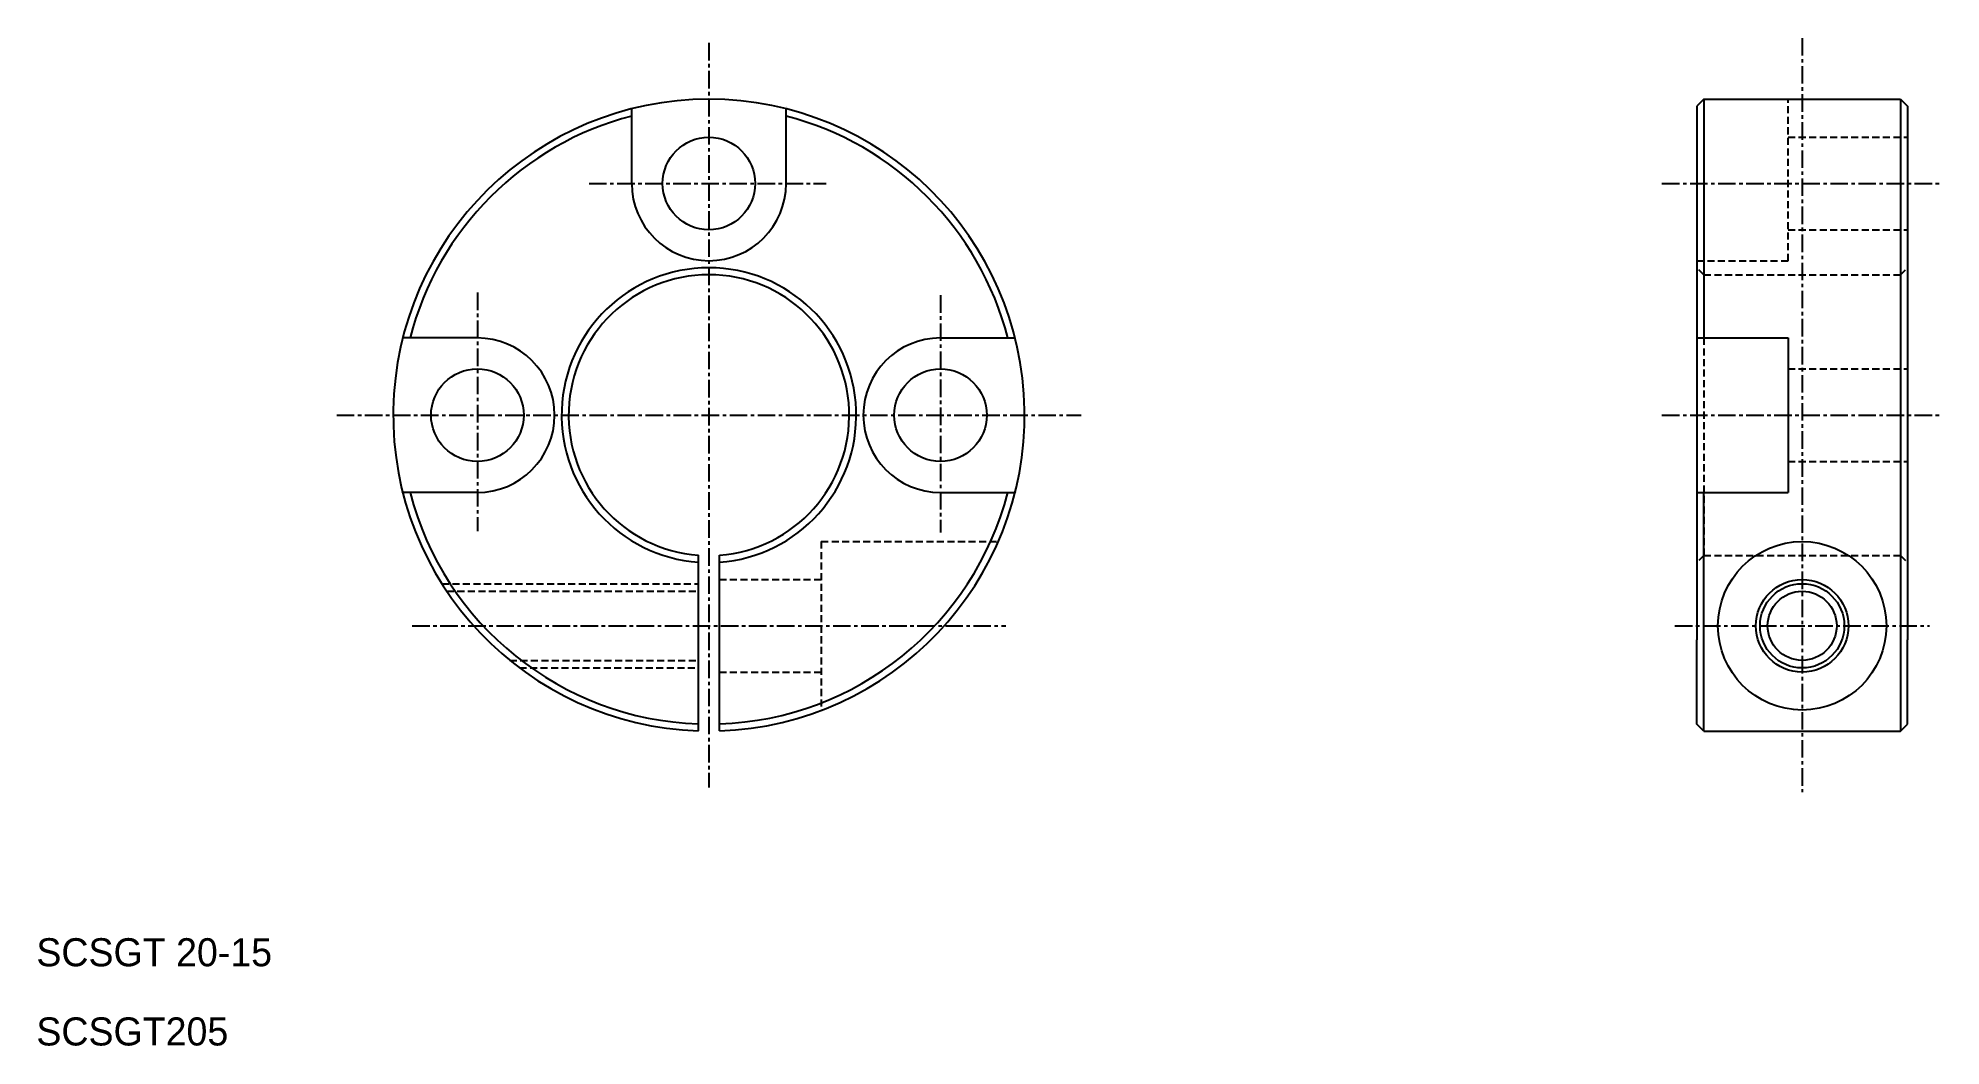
# Model space of a CAD drawing. Extents: x 78 to 214, y 73 to 145.
import ezdxf

# ---------------------------------------------------------------- set-up
doc = ezdxf.new("R2010")
doc.units = 0
doc.linetypes.add('CENTER', pattern=[2, 1.25, -0.25, 0.25, -0.25])
doc.linetypes.add('DASHED', pattern=[0.75, 0.5, -0.25])
doc.layers.get('0').update_dxf_attribs({"linetype": 'CONTINUOUS'})
doc.layers.add('CENTER', color=1, linetype='CENTER')

msp = doc.modelspace()

# ---------------------------------------------------------------- linework, layer by layer
at = {"color": 7, "linetype": 'CONTINUOUS'}
for p, q in [((120.37, 134.63), (120.37, 139.95)), ((131.37, 140.08), (131.37, 140.08)), ((131.37, 134.63), (131.37, 139.95)), ((196.78, 140.63), (196.28, 140.13)), ((196.28, 140.13), (196.28, 129.13)), ((196.78, 140.63), (210.78, 140.63)), ((196.78, 140.63), (196.78, 123.63)), ((210.78, 140.63), (210.78, 95.63)), ((210.78, 140.63), (211.28, 140.13)), ((211.28, 140.13), (211.28, 129.13)), ((196.28, 129.13), (196.28, 102.13)), ((211.28, 129.13), (211.28, 102.13)), ((109.37, 123.63), (104.05, 123.63)), ((142.37, 123.63), (147.69, 123.63)), ((196.28, 123.63), (202.78, 123.63)), ((202.78, 123.63), (202.78, 112.63)), ((103.93, 112.63), (103.93, 112.63)), ((109.37, 112.63), (104.05, 112.63)), ((142.37, 112.63), (147.69, 112.63)), ((147.81, 112.63), (147.81, 112.63)), ((196.28, 112.63), (202.78, 112.63)), ((196.78, 95.63), (196.78, 112.63)), ((125.12, 95.64), (125.12, 108.16)), ((126.62, 95.64), (126.62, 108.16)), ((196.28, 96.13), (196.28, 102.13)), ((211.28, 96.13), (211.28, 102.13)), ((196.78, 95.63), (196.28, 96.13)), ((196.78, 95.63), (210.78, 95.63)), ((210.78, 95.63), (211.28, 96.13))]:
    msp.add_line(p, q, dxfattribs=at)
at = {"color": 3, "linetype": 'DASHED'}
for p, q in [((202.78, 129.13), (202.78, 140.63)), ((202.78, 137.93), (211.28, 137.93)), ((202.78, 131.33), (211.28, 131.33)), ((196.28, 129.13), (202.78, 129.13)), ((196.78, 128.13), (196.28, 128.63)), ((196.78, 128.13), (210.78, 128.13)), ((196.78, 128.13), (196.78, 108.13)), ((210.78, 128.13), (211.28, 128.63)), ((210.78, 128.13), (210.78, 108.13)), ((202.78, 121.43), (211.28, 121.43)), ((202.78, 114.83), (211.28, 114.83)), ((133.87, 109.13), (146.49, 109.13)), ((133.87, 109.13), (133.87, 97.13)), ((196.78, 108.13), (196.28, 107.63)), ((196.78, 108.13), (210.78, 108.13)), ((210.78, 108.13), (211.28, 107.63)), ((106.84, 106.13), (125.12, 106.13)), ((126.62, 106.43), (133.87, 106.43)), ((107.19, 105.59), (125.12, 105.59)), ((111.68, 100.67), (125.12, 100.67)), ((112.37, 100.13), (125.12, 100.13)), ((126.62, 99.83), (133.87, 99.83)), ((133.87, 97.13), (133.95, 97.13))]:
    msp.add_line(p, q, dxfattribs=at)
at = {"color": 7, "linetype": 'CONTINUOUS'}
for centre, radius in [((125.87, 134.63), 3.3), ((109.37, 118.13), 3.3), ((142.37, 118.13), 3.3), ((203.78, 103.13), 6), ((203.78, 103.13), 3.3), ((203.78, 103.13), 2.46)]:
    msp.add_circle(centre, radius, dxfattribs=at)
at = {"color": 3, "linetype": 'CONTINUOUS'}
msp.add_circle((203.78, 103.13), 3, dxfattribs=at)
at = {"color": 7, "linetype": 'CONTINUOUS'}
for centre, radius, start, end in [((125.87, 118.13), 22.5, 271.9102, 268.0898), ((125.87, 118.13), 22, 104.4775, 165.5225), ((125.87, 118.13), 22, 14.4775, 75.5225), ((125.87, 134.63), 5.5, 180, 0), ((125.87, 118.13), 10.5, 274.096, 265.904), ((125.87, 118.13), 10, 274.3012, 265.6988), ((109.37, 118.13), 5.5, 270, 90), ((142.37, 118.13), 5.5, 90, 270), ((125.87, 118.13), 22, 194.4775, 268.0464), ((125.87, 118.13), 22, 271.9536, 345.5225)]:
    msp.add_arc(centre, radius, start, end, dxfattribs=at)
at = {"layer": 'CENTER', "color": 1, "linetype": 'CENTER'}
for p, q in [((125.87, 144.65), (125.87, 91.61)), ((203.78, 144.99), (203.78, 91.28)), ((117.33, 134.63), (134.22, 134.63)), ((193.79, 134.63), (213.67, 134.63)), ((109.37, 126.87), (109.37, 109.88)), ((142.37, 126.67), (142.37, 109.78)), ((99.35, 118.13), (152.39, 118.13)), ((193.79, 118.13), (213.67, 118.13)), ((104.72, 103.13), (147.02, 103.13)), ((194.71, 103.13), (212.86, 103.13))]:
    msp.add_line(p, q, dxfattribs=at)

# ---------------------------------------------------------------- texts
at = {"color": 7, "linetype": 'CONTINUOUS'}
for s, p in [('SCSGT 20-15', (77.94, 78.88)), ('SCSGT205', (77.94, 73.24))]:
    msp.add_text(s, height=2, dxfattribs=at).set_placement(p)

doc.saveas('drawing.dxf')
